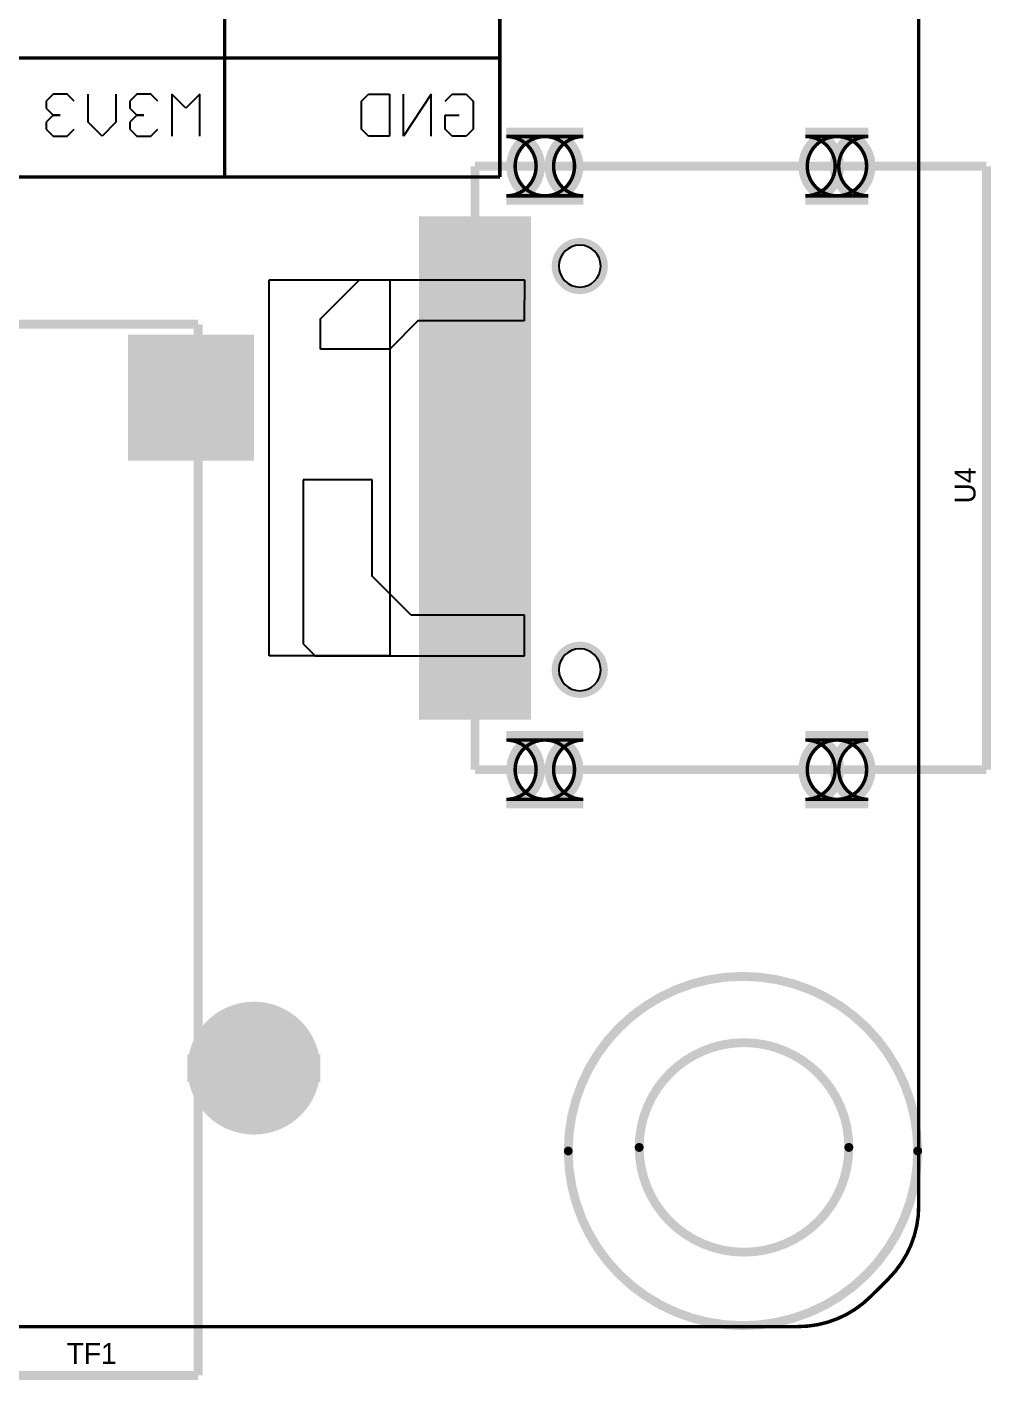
# Model space of a CAD drawing. Header units: millimetres. Extents: x -73.5 to 21.8, y -0.8 to 75.3.
# Drawn here: x -12.76 to 1.03, y -0.79 to 18.58 of the extents above; entities that cross this region are included whole.
import ezdxf

# ---------------------------------------------------------------- set-up
doc = ezdxf.new("R2010")
doc.units = ezdxf.units.MM
for name, color, linetype in [('BottomLayer', 5, 'Continuous'), ('BottomOverlay', 54, 'Continuous'), ('BottomSolder', 6, 'Continuous'), ('KeepOutLayer', 6, 'Continuous'), ('MidLayer1', 16, 'Continuous'), ('MidLayer2', 76, 'Continuous'), ('MultiLayer', 9, 'Continuous'), ('TopLayer', 1, 'Continuous'), ('TopOverlay', 2, 'Continuous'), ('TopPaste', 8, 'Continuous'), ('TopSolder', 216, 'Continuous')]:
    doc.layers.add(name, color=color, linetype=linetype)

msp = doc.modelspace()

# ---------------------------------------------------------------- linework, layer by layer
at = {"layer": 'BottomLayer', "const_width": 0.05}
for points in [[(-4.8, 17.013), (-5.9, 17.013)], [(-0.72, 17.013), (-1.62, 17.013)], [(-4.8, 16.163), (-5.9, 16.163)], [(-0.72, 16.163), (-1.62, 16.163)], [(-4.8, 8.373), (-5.9, 8.373)], [(-0.72, 8.373), (-1.62, 8.373)], [(-4.8, 7.523), (-5.9, 7.523)], [(-0.72, 7.523), (-1.62, 7.523)]]:
    msp.add_lwpolyline(points, dxfattribs=at)
for points in [[(-5.9, 16.163, 1), (-5.9, 17.013)], [(-4.8, 17.013, 1), (-4.8, 16.163)], [(-1.62, 16.163, 1), (-1.62, 17.013)], [(-0.72, 17.013, 1), (-0.72, 16.163)], [(-5.9, 7.523, 1), (-5.9, 8.373)], [(-4.8, 8.373, 1), (-4.8, 7.523)], [(-1.62, 7.523, 1), (-1.62, 8.373)], [(-0.72, 8.373, 1), (-0.72, 7.523)]]:
    msp.add_lwpolyline(points, format="xyb", dxfattribs=at)
for points in [[(-5.775, 16.588, 1), (-4.925, 16.588, 1)], [(-1.595, 16.588, 1), (-0.745, 16.588, 1)], [(-5.775, 7.948, 1), (-4.925, 7.948, 1)], [(-1.595, 7.948, 1), (-0.745, 7.948, 1)]]:
    msp.add_lwpolyline(points, format="xyb", close=True, dxfattribs=at)
at = {"layer": 'BottomLayer'}
for points in [[(-5.15, 15.158, 1), (-4.55, 15.158, 1)], [(-5.15, 9.378, 1), (-4.55, 9.378, 1)]]:
    msp.add_lwpolyline(points, format="xyb", close=True, dxfattribs=at)
at = {"layer": 'BottomOverlay'}
for p, q in [((-12.386, 17.618), (-12.486, 17.518)), ((-12.486, 17.518), (-12.486, 17.418)), ((-12.186, 17.618), (-12.386, 17.618)), ((-12.086, 17.518), (-12.186, 17.618)), ((-11.886, 17.218), (-11.886, 17.618)), ((-11.487, 17.618), (-11.487, 17.218)), ((-11.187, 17.618), (-11.287, 17.518)), ((-11.287, 17.518), (-11.287, 17.418)), ((-10.987, 17.618), (-11.187, 17.618)), ((-10.887, 17.518), (-10.987, 17.618)), ((-10.487, 17.418), (-10.687, 17.618)), ((-10.687, 17.618), (-10.687, 17.018)), ((-10.287, 17.618), (-10.487, 17.418)), ((-10.287, 17.018), (-10.287, 17.618)), ((-7.975, 17.518), (-7.875, 17.618)), ((-7.975, 17.118), (-7.975, 17.518)), ((-7.875, 17.618), (-7.575, 17.618)), ((-7.575, 17.618), (-7.575, 17.018)), ((-6.975, 17.618), (-7.375, 17.018)), ((-7.375, 17.018), (-7.375, 17.618)), ((-6.975, 17.018), (-6.975, 17.618)), ((-6.775, 17.518), (-6.675, 17.618)), ((-6.675, 17.618), (-6.475, 17.618)), ((-6.475, 17.618), (-6.375, 17.518)), ((-6.375, 17.518), (-6.375, 17.118)), ((-12.486, 17.418), (-12.386, 17.318)), ((-12.386, 17.318), (-12.486, 17.218)), ((-12.386, 17.318), (-12.286, 17.318)), ((-12.286, 17.318), (-12.386, 17.318)), ((-11.287, 17.418), (-11.187, 17.318)), ((-11.187, 17.318), (-11.287, 17.218)), ((-11.187, 17.318), (-11.087, 17.318)), ((-11.087, 17.318), (-11.187, 17.318)), ((-6.775, 17.118), (-6.775, 17.318)), ((-6.775, 17.318), (-6.575, 17.318)), ((-12.486, 17.218), (-12.486, 17.118)), ((-12.486, 17.118), (-12.386, 17.018)), ((-12.186, 17.018), (-12.086, 17.118)), ((-11.687, 17.018), (-11.886, 17.218)), ((-11.487, 17.218), (-11.687, 17.018)), ((-11.287, 17.218), (-11.287, 17.118)), ((-11.287, 17.118), (-11.187, 17.018)), ((-10.987, 17.018), (-10.887, 17.118)), ((-7.875, 17.018), (-7.975, 17.118)), ((-6.675, 17.018), (-6.775, 17.118)), ((-6.375, 17.118), (-6.475, 17.018)), ((-12.386, 17.018), (-12.186, 17.018)), ((-11.187, 17.018), (-10.987, 17.018)), ((-7.575, 17.018), (-7.875, 17.018)), ((-6.475, 17.018), (-6.675, 17.018))]:
    msp.add_line(p, q, dxfattribs=at)
at = {"layer": 'BottomOverlay', "const_width": 0.05}
for points in [[(-9.931, 16.434), (-9.931, 30.175)], [(-5.994, 16.434), (-5.994, 30.15)], [(-14.021, 18.136), (-6.02, 18.136)], [(-14.021, 16.434), (-10.109, 16.434)], [(-10.109, 16.434), (-9.931, 16.434)], [(-9.931, 16.434), (-5.994, 16.434)]]:
    msp.add_lwpolyline(points, dxfattribs=at)
at = {"layer": 'BottomSolder', "const_width": 0.152}
for points in [[(-4.8, 17.064), (-5.9, 17.064)], [(-0.72, 17.064), (-1.62, 17.064)], [(-4.8, 16.112), (-5.9, 16.112)], [(-0.72, 16.112), (-1.62, 16.112)], [(-4.8, 8.424), (-5.9, 8.424)], [(-0.72, 8.424), (-1.62, 8.424)], [(-4.8, 7.472), (-5.9, 7.472)], [(-0.72, 7.472), (-1.62, 7.472)]]:
    msp.add_lwpolyline(points, dxfattribs=at)
for points in [[(-5.9, 16.112, 1), (-5.9, 17.064)], [(-4.8, 17.064, 1), (-4.8, 16.112)], [(-1.62, 16.112, 1), (-1.62, 17.064)], [(-0.72, 17.064, 1), (-0.72, 16.112)], [(-5.9, 7.472, 1), (-5.9, 8.424)], [(-4.8, 8.424, 1), (-4.8, 7.472)], [(-1.62, 7.472, 1), (-1.62, 8.424)], [(-0.72, 8.424, 1), (-0.72, 7.472)]]:
    msp.add_lwpolyline(points, format="xyb", dxfattribs=at)
at = {"layer": 'BottomSolder'}
for points, const_width in [([(-5.826, 16.588, 1), (-4.874, 16.588, 1)], 0.152), ([(-1.646, 16.588, 1), (-0.694, 16.588, 1)], 0.152), ([(-5.201, 15.158, 1), (-4.499, 15.158, 1)], 0.102), ([(-5.201, 9.378, 1), (-4.499, 9.378, 1)], 0.102), ([(-5.826, 7.948, 1), (-4.874, 7.948, 1)], 0.152), ([(-1.646, 7.948, 1), (-0.694, 7.948, 1)], 0.152)]:
    msp.add_lwpolyline(points, format="xyb", close=True, dxfattribs=dict(at, const_width=const_width))
at = {"layer": 'KeepOutLayer'}
for points, const_width in [([(0, 1.703), (0, 43.383)], 0.05), ([(0, 1.703), (0, 2.388)], 0.0254), ([(-0.687, 0.406), (-0.432, 0.66)], 0.05), ([(-63.932, -0.025), (-1.727, -0.025)], 0.05), ([(-3.226, -0.025), (-2.087, -0.025)], 0.0254)]:
    msp.add_lwpolyline(points, dxfattribs=dict(at, const_width=const_width))
for points, const_width in [([(-1, 2.54, 1), (-4, 2.54, 1)], 0.127), ([(-4.032, 2.54, 1), (-3.968, 2.54, 1)], 0.0635), ([(-1.032, 2.54, 1), (-0.968, 2.54, 1)], 0.0635), ([(-0.012, 1.703, 1), (0.012, 1.703, 1)], 0.025), ([(-0.444, 0.66, 1), (-0.419, 0.66, 1)], 0.025), ([(-0.699, 0.406, 1), (-0.674, 0.406, 1)], 0.025), ([(-1.74, -0.025, 1), (-1.715, -0.025, 1)], 0.025)]:
    msp.add_lwpolyline(points, format="xyb", close=True, dxfattribs=dict(at, const_width=const_width))
at = {"layer": 'KeepOutLayer', "const_width": 0.05}
for points in [[(0, 1.703, -0.198912), (-0.432, 0.66)], [(-0.687, 0.406, -0.198912), (-1.727, -0.025)]]:
    msp.add_lwpolyline(points, format="xyb", dxfattribs=at)
at = {"layer": 'MidLayer1', "const_width": 0.05}
for points in [[(-4.8, 17.013), (-5.9, 17.013)], [(-0.72, 17.013), (-1.62, 17.013)], [(-4.8, 16.163), (-5.9, 16.163)], [(-0.72, 16.163), (-1.62, 16.163)], [(-4.8, 8.373), (-5.9, 8.373)], [(-0.72, 8.373), (-1.62, 8.373)], [(-4.8, 7.523), (-5.9, 7.523)], [(-0.72, 7.523), (-1.62, 7.523)]]:
    msp.add_lwpolyline(points, dxfattribs=at)
for points in [[(-5.9, 16.163, 1), (-5.9, 17.013)], [(-4.8, 17.013, 1), (-4.8, 16.163)], [(-1.62, 16.163, 1), (-1.62, 17.013)], [(-0.72, 17.013, 1), (-0.72, 16.163)], [(-5.9, 7.523, 1), (-5.9, 8.373)], [(-4.8, 8.373, 1), (-4.8, 7.523)], [(-1.62, 7.523, 1), (-1.62, 8.373)], [(-0.72, 8.373, 1), (-0.72, 7.523)]]:
    msp.add_lwpolyline(points, format="xyb", dxfattribs=at)
for points in [[(-5.775, 16.588, 1), (-4.925, 16.588, 1)], [(-1.595, 16.588, 1), (-0.745, 16.588, 1)], [(-5.775, 7.948, 1), (-4.925, 7.948, 1)], [(-1.595, 7.948, 1), (-0.745, 7.948, 1)]]:
    msp.add_lwpolyline(points, format="xyb", close=True, dxfattribs=at)
at = {"layer": 'MidLayer1'}
for points in [[(-5.15, 15.158, 1), (-4.55, 15.158, 1)], [(-5.15, 9.378, 1), (-4.55, 9.378, 1)]]:
    msp.add_lwpolyline(points, format="xyb", close=True, dxfattribs=at)
at = {"layer": 'MidLayer2', "const_width": 0.05}
for points in [[(-4.8, 17.013), (-5.9, 17.013)], [(-0.72, 17.013), (-1.62, 17.013)], [(-4.8, 16.163), (-5.9, 16.163)], [(-0.72, 16.163), (-1.62, 16.163)], [(-4.8, 8.373), (-5.9, 8.373)], [(-0.72, 8.373), (-1.62, 8.373)], [(-4.8, 7.523), (-5.9, 7.523)], [(-0.72, 7.523), (-1.62, 7.523)]]:
    msp.add_lwpolyline(points, dxfattribs=at)
for points in [[(-5.9, 16.163, 1), (-5.9, 17.013)], [(-4.8, 17.013, 1), (-4.8, 16.163)], [(-1.62, 16.163, 1), (-1.62, 17.013)], [(-0.72, 17.013, 1), (-0.72, 16.163)], [(-5.9, 7.523, 1), (-5.9, 8.373)], [(-4.8, 8.373, 1), (-4.8, 7.523)], [(-1.62, 7.523, 1), (-1.62, 8.373)], [(-0.72, 8.373, 1), (-0.72, 7.523)]]:
    msp.add_lwpolyline(points, format="xyb", dxfattribs=at)
for points in [[(-5.775, 16.588, 1), (-4.925, 16.588, 1)], [(-1.595, 16.588, 1), (-0.745, 16.588, 1)], [(-5.775, 7.948, 1), (-4.925, 7.948, 1)], [(-1.595, 7.948, 1), (-0.745, 7.948, 1)]]:
    msp.add_lwpolyline(points, format="xyb", close=True, dxfattribs=at)
at = {"layer": 'MidLayer2'}
for points in [[(-5.15, 15.158, 1), (-4.55, 15.158, 1)], [(-5.15, 9.378, 1), (-4.55, 9.378, 1)]]:
    msp.add_lwpolyline(points, format="xyb", close=True, dxfattribs=at)
at = {"layer": 'MultiLayer', "const_width": 0.05}
for points in [[(-4.8, 17.013), (-5.9, 17.013)], [(-0.72, 17.013), (-1.62, 17.013)], [(-4.8, 16.163), (-5.9, 16.163)], [(-0.72, 16.163), (-1.62, 16.163)], [(-4.8, 8.373), (-5.9, 8.373)], [(-0.72, 8.373), (-1.62, 8.373)], [(-4.8, 7.523), (-5.9, 7.523)], [(-0.72, 7.523), (-1.62, 7.523)]]:
    msp.add_lwpolyline(points, dxfattribs=at)
for points in [[(-5.9, 16.163, 1), (-5.9, 17.013)], [(-4.8, 17.013, 1), (-4.8, 16.163)], [(-1.62, 16.163, 1), (-1.62, 17.013)], [(-0.72, 17.013, 1), (-0.72, 16.163)], [(-5.9, 7.523, 1), (-5.9, 8.373)], [(-4.8, 8.373, 1), (-4.8, 7.523)], [(-1.62, 7.523, 1), (-1.62, 8.373)], [(-0.72, 8.373, 1), (-0.72, 7.523)]]:
    msp.add_lwpolyline(points, format="xyb", dxfattribs=at)
for points in [[(-5.775, 16.588, 1), (-4.925, 16.588, 1)], [(-1.595, 16.588, 1), (-0.745, 16.588, 1)], [(-5.775, 7.948, 1), (-4.925, 7.948, 1)], [(-1.595, 7.948, 1), (-0.745, 7.948, 1)]]:
    msp.add_lwpolyline(points, format="xyb", close=True, dxfattribs=at)
at = {"layer": 'MultiLayer'}
for points in [[(-5.15, 15.158, 1), (-4.55, 15.158, 1)], [(-5.15, 9.378, 1), (-4.55, 9.378, 1)]]:
    msp.add_lwpolyline(points, format="xyb", close=True, dxfattribs=at)
at = {"layer": 'TopLayer'}
for p, q in [((-9.296, 9.83), (-9.296, 14.961)), ((-9.296, 14.961), (-7.569, 14.961)), ((-8.56, 14.402), (-8.001, 14.961)), ((-8.001, 14.961), (-5.639, 14.961)), ((-7.569, 14.961), (-7.569, 9.576)), ((-5.639, 14.961), (-5.644, 14.373)), ((-8.56, 13.97), (-8.56, 14.402)), ((-7.166, 14.373), (-7.569, 13.97)), ((-5.644, 14.373), (-7.166, 14.373)), ((-7.569, 13.97), (-8.56, 13.97)), ((-7.823, 12.096), (-8.808, 12.096)), ((-8.808, 12.096), (-8.808, 9.748)), ((-7.823, 10.719), (-7.823, 12.096)), ((-7.264, 10.16), (-7.823, 10.719)), ((-5.639, 10.16), (-7.264, 10.16)), ((-5.639, 9.576), (-5.639, 10.16)), ((-9.296, 9.703), (-9.296, 9.83)), ((-9.296, 9.576), (-9.296, 9.703)), ((-8.808, 9.748), (-8.636, 9.576)), ((-7.569, 9.576), (-9.296, 9.576)), ((-8.636, 9.576), (-5.639, 9.576))]:
    msp.add_line(p, q, dxfattribs=at)
for points, const_width in [([(-4.8, 17.013), (-5.9, 17.013)], 0.05), ([(-0.72, 17.013), (-1.62, 17.013)], 0.05), ([(-6.7, 15.468), (-6.7, 15.768)], 0.7), ([(-6, 15.468), (-6, 15.768)], 0.7), ([(-4.8, 16.163), (-5.9, 16.163)], 0.05), ([(-0.72, 16.163), (-1.62, 16.163)], 0.05), ([(-5.65, 15.693), (-7.05, 15.693)], 0.15), ([(-6.7, 15.168), (-6.7, 15.468)], 0.7), ([(-6, 15.168), (-6, 15.468)], 0.7), ([(-5.65, 15.543), (-7.05, 15.543)], 0.15), ([(-5.65, 15.393), (-7.05, 15.393)], 0.15), ([(-5.65, 15.243), (-7.05, 15.243)], 0.15), ([(-6.7, 14.668), (-6.7, 14.968)], 0.7), ([(-6, 14.668), (-6, 14.968)], 0.7), ([(-5.65, 14.893), (-7.05, 14.893)], 0.15), ([(-6.7, 14.368), (-6.7, 14.668)], 0.7), ([(-6, 14.368), (-6, 14.668)], 0.7), ([(-5.65, 14.743), (-7.05, 14.743)], 0.15), ([(-5.65, 14.593), (-7.05, 14.593)], 0.15), ([(-10.813, 14.075), (-10.813, 12.475)], 0.8), ([(-10.013, 14.075), (-10.013, 12.475)], 0.8), ([(-5.65, 14.443), (-7.05, 14.443)], 0.15), ([(-6.7, 13.868), (-6.7, 14.168)], 0.7), ([(-6, 13.868), (-6, 14.168)], 0.7), ([(-5.65, 14.093), (-7.05, 14.093)], 0.15), ([(-11.213, 13.675), (-9.613, 13.675)], 0.8), ([(-5.65, 13.943), (-7.05, 13.943)], 0.15), ([(-6.7, 13.368), (-6.7, 13.668)], 0.7), ([(-6, 13.368), (-6, 13.668)], 0.7), ([(-5.65, 13.593), (-7.05, 13.593)], 0.15), ([(-5.65, 13.443), (-7.05, 13.443)], 0.15), ([(-6.7, 12.868), (-6.7, 13.168)], 0.7), ([(-6, 12.868), (-6, 13.168)], 0.7), ([(-11.213, 12.875), (-9.613, 12.875)], 0.8), ([(-5.65, 13.093), (-7.05, 13.093)], 0.15), ([(-5.65, 12.943), (-7.05, 12.943)], 0.15), ([(-6.7, 12.368), (-6.7, 12.668)], 0.7), ([(-6, 12.368), (-6, 12.668)], 0.7), ([(-5.65, 12.593), (-7.05, 12.593)], 0.15), ([(-5.65, 12.443), (-7.05, 12.443)], 0.15), ([(-6.7, 11.868), (-6.7, 12.168)], 0.7), ([(-6, 11.868), (-6, 12.168)], 0.7), ([(-5.65, 12.093), (-7.05, 12.093)], 0.15), ([(-5.65, 11.943), (-7.05, 11.943)], 0.15), ([(-6.7, 11.368), (-6.7, 11.668)], 0.7), ([(-6, 11.368), (-6, 11.668)], 0.7), ([(-5.65, 11.593), (-7.05, 11.593)], 0.15), ([(-5.65, 11.443), (-7.05, 11.443)], 0.15), ([(-6.7, 10.868), (-6.7, 11.168)], 0.7), ([(-6, 10.868), (-6, 11.168)], 0.7), ([(-5.65, 11.093), (-7.05, 11.093)], 0.15), ([(-5.65, 10.943), (-7.05, 10.943)], 0.15), ([(-6.7, 10.368), (-6.7, 10.668)], 0.7), ([(-6, 10.368), (-6, 10.668)], 0.7), ([(-5.65, 10.593), (-7.05, 10.593)], 0.15), ([(-5.65, 10.443), (-7.05, 10.443)], 0.15), ([(-6.7, 9.868), (-6.7, 10.168)], 0.7), ([(-6, 9.868), (-6, 10.168)], 0.7), ([(-5.65, 10.093), (-7.05, 10.093)], 0.15), ([(-6.7, 9.568), (-6.7, 9.868)], 0.7), ([(-6, 9.568), (-6, 9.868)], 0.7), ([(-5.65, 9.943), (-7.05, 9.943)], 0.15), ([(-5.65, 9.793), (-7.05, 9.793)], 0.15), ([(-5.65, 9.643), (-7.05, 9.643)], 0.15), ([(-6.7, 9.068), (-6.7, 9.368)], 0.7), ([(-6, 9.068), (-6, 9.368)], 0.7), ([(-5.65, 9.293), (-7.05, 9.293)], 0.15), ([(-6.7, 8.768), (-6.7, 9.068)], 0.7), ([(-6, 8.768), (-6, 9.068)], 0.7), ([(-5.65, 9.143), (-7.05, 9.143)], 0.15), ([(-5.65, 8.993), (-7.05, 8.993)], 0.15), ([(-5.65, 8.843), (-7.05, 8.843)], 0.15), ([(-4.8, 8.373), (-5.9, 8.373)], 0.05), ([(-0.72, 8.373), (-1.62, 8.373)], 0.05), ([(-4.8, 7.523), (-5.9, 7.523)], 0.05), ([(-0.72, 7.523), (-1.62, 7.523)], 0.05), ([(-9.938, 3.475), (-9.938, 3.875)], 0.85), ([(-9.088, 3.475), (-9.088, 3.875)], 0.85)]:
    msp.add_lwpolyline(points, dxfattribs=dict(at, const_width=const_width))
for points, const_width in [([(-5.9, 16.163, 1), (-5.9, 17.013)], 0.05), ([(-4.8, 17.013, 1), (-4.8, 16.163)], 0.05), ([(-1.62, 16.163, 1), (-1.62, 17.013)], 0.05), ([(-0.72, 17.013, 1), (-0.72, 16.163)], 0.05), ([(-5.9, 7.523, 1), (-5.9, 8.373)], 0.05), ([(-4.8, 8.373, 1), (-4.8, 7.523)], 0.05), ([(-1.62, 7.523, 1), (-1.62, 8.373)], 0.05), ([(-0.72, 8.373, 1), (-0.72, 7.523)], 0.05), ([(-9.088, 3.475, 1), (-9.938, 3.475)], 0.85), ([(-9.938, 3.875, 1), (-9.088, 3.875)], 0.85)]:
    msp.add_lwpolyline(points, format="xyb", dxfattribs=dict(at, const_width=const_width))
for points, const_width in [([(-5.775, 16.588, 1), (-4.925, 16.588, 1)], 0.05), ([(-1.595, 16.588, 1), (-0.745, 16.588, 1)], 0.05), ([(-6.425, 15.618, 1), (-6.275, 15.618, 1)], 0.15), ([(-6.425, 15.318, 1), (-6.275, 15.318, 1)], 0.15), ([(-6.425, 14.818, 1), (-6.275, 14.818, 1)], 0.15), ([(-6.425, 14.518, 1), (-6.275, 14.518, 1)], 0.15), ([(-6.425, 14.018, 1), (-6.275, 14.018, 1)], 0.15), ([(-10.813, 13.275, 1), (-10.013, 13.275, 1)], 0.8), ([(-6.425, 13.518, 1), (-6.275, 13.518, 1)], 0.15), ([(-6.425, 13.018, 1), (-6.275, 13.018, 1)], 0.15), ([(-6.425, 12.518, 1), (-6.275, 12.518, 1)], 0.15), ([(-6.425, 12.018, 1), (-6.275, 12.018, 1)], 0.15), ([(-6.425, 11.518, 1), (-6.275, 11.518, 1)], 0.15), ([(-6.425, 11.018, 1), (-6.275, 11.018, 1)], 0.15), ([(-6.425, 10.518, 1), (-6.275, 10.518, 1)], 0.15), ([(-6.425, 10.018, 1), (-6.275, 10.018, 1)], 0.15), ([(-6.425, 9.718, 1), (-6.275, 9.718, 1)], 0.15), ([(-6.425, 9.218, 1), (-6.275, 9.218, 1)], 0.15), ([(-6.425, 8.918, 1), (-6.275, 8.918, 1)], 0.15), ([(-5.775, 7.948, 1), (-4.925, 7.948, 1)], 0.05), ([(-1.595, 7.948, 1), (-0.745, 7.948, 1)], 0.05), ([(-9.938, 3.675, 1), (-9.088, 3.675, 1)], 0.85)]:
    msp.add_lwpolyline(points, format="xyb", close=True, dxfattribs=dict(at, const_width=const_width))
for points in [[(-5.15, 15.158, 1), (-4.55, 15.158, 1)], [(-5.15, 9.378, 1), (-4.55, 9.378, 1)]]:
    msp.add_lwpolyline(points, format="xyb", close=True, dxfattribs=at)
at = {"layer": 'TopOverlay', "const_width": 0.127}
for points in [[(-6.35, 7.948), (-6.35, 16.588)], [(-6.35, 16.588), (0.97, 16.588)], [(0.97, 7.948), (0.97, 16.588)], [(-25.044, 14.326), (-10.312, 14.326)], [(-10.312, -0.725), (-10.312, 14.326)], [(-6.35, 7.948), (0.97, 7.948)], [(-14.162, -0.725), (-10.312, -0.725)]]:
    msp.add_lwpolyline(points, dxfattribs=at)
at = {"layer": 'TopOverlay'}
for points, const_width in [([(-0.015, 2.489, 1), (-5.015, 2.489, 1)], 0.127), ([(-5.046, 2.489, 1), (-4.983, 2.489, 1)], 0.0635), ([(-0.046, 2.489, 1), (0.017, 2.489, 1)], 0.0635)]:
    msp.add_lwpolyline(points, format="xyb", close=True, dxfattribs=dict(at, const_width=const_width))
at = {"layer": 'TopPaste'}
for points, const_width in [([(-6.7, 15.468), (-6.7, 15.768)], 0.7), ([(-6, 15.468), (-6, 15.768)], 0.7), ([(-5.65, 15.693), (-7.05, 15.693)], 0.15), ([(-6.7, 15.168), (-6.7, 15.468)], 0.7), ([(-6, 15.168), (-6, 15.468)], 0.7), ([(-5.65, 15.543), (-7.05, 15.543)], 0.15), ([(-5.65, 15.393), (-7.05, 15.393)], 0.15), ([(-5.65, 15.243), (-7.05, 15.243)], 0.15), ([(-6.7, 14.668), (-6.7, 14.968)], 0.7), ([(-6, 14.668), (-6, 14.968)], 0.7), ([(-5.65, 14.893), (-7.05, 14.893)], 0.15), ([(-6.7, 14.368), (-6.7, 14.668)], 0.7), ([(-6, 14.368), (-6, 14.668)], 0.7), ([(-5.65, 14.743), (-7.05, 14.743)], 0.15), ([(-5.65, 14.593), (-7.05, 14.593)], 0.15), ([(-10.813, 14.075), (-10.813, 12.475)], 0.8), ([(-10.013, 14.075), (-10.013, 12.475)], 0.8), ([(-5.65, 14.443), (-7.05, 14.443)], 0.15), ([(-6.7, 13.868), (-6.7, 14.168)], 0.7), ([(-6, 13.868), (-6, 14.168)], 0.7), ([(-5.65, 14.093), (-7.05, 14.093)], 0.15), ([(-11.213, 13.675), (-9.613, 13.675)], 0.8), ([(-5.65, 13.943), (-7.05, 13.943)], 0.15), ([(-6.7, 13.368), (-6.7, 13.668)], 0.7), ([(-6, 13.368), (-6, 13.668)], 0.7), ([(-5.65, 13.593), (-7.05, 13.593)], 0.15), ([(-5.65, 13.443), (-7.05, 13.443)], 0.15), ([(-6.7, 12.868), (-6.7, 13.168)], 0.7), ([(-6, 12.868), (-6, 13.168)], 0.7), ([(-11.213, 12.875), (-9.613, 12.875)], 0.8), ([(-5.65, 13.093), (-7.05, 13.093)], 0.15), ([(-5.65, 12.943), (-7.05, 12.943)], 0.15), ([(-6.7, 12.368), (-6.7, 12.668)], 0.7), ([(-6, 12.368), (-6, 12.668)], 0.7), ([(-5.65, 12.593), (-7.05, 12.593)], 0.15), ([(-5.65, 12.443), (-7.05, 12.443)], 0.15), ([(-6.7, 11.868), (-6.7, 12.168)], 0.7), ([(-6, 11.868), (-6, 12.168)], 0.7), ([(-5.65, 12.093), (-7.05, 12.093)], 0.15), ([(-5.65, 11.943), (-7.05, 11.943)], 0.15), ([(-6.7, 11.368), (-6.7, 11.668)], 0.7), ([(-6, 11.368), (-6, 11.668)], 0.7), ([(-5.65, 11.593), (-7.05, 11.593)], 0.15), ([(-5.65, 11.443), (-7.05, 11.443)], 0.15), ([(-6.7, 10.868), (-6.7, 11.168)], 0.7), ([(-6, 10.868), (-6, 11.168)], 0.7), ([(-5.65, 11.093), (-7.05, 11.093)], 0.15), ([(-5.65, 10.943), (-7.05, 10.943)], 0.15), ([(-6.7, 10.368), (-6.7, 10.668)], 0.7), ([(-6, 10.368), (-6, 10.668)], 0.7), ([(-5.65, 10.593), (-7.05, 10.593)], 0.15), ([(-5.65, 10.443), (-7.05, 10.443)], 0.15), ([(-6.7, 9.868), (-6.7, 10.168)], 0.7), ([(-6, 9.868), (-6, 10.168)], 0.7), ([(-5.65, 10.093), (-7.05, 10.093)], 0.15), ([(-6.7, 9.568), (-6.7, 9.868)], 0.7), ([(-6, 9.568), (-6, 9.868)], 0.7), ([(-5.65, 9.943), (-7.05, 9.943)], 0.15), ([(-5.65, 9.793), (-7.05, 9.793)], 0.15), ([(-5.65, 9.643), (-7.05, 9.643)], 0.15), ([(-6.7, 9.068), (-6.7, 9.368)], 0.7), ([(-6, 9.068), (-6, 9.368)], 0.7), ([(-5.65, 9.293), (-7.05, 9.293)], 0.15), ([(-6.7, 8.768), (-6.7, 9.068)], 0.7), ([(-6, 8.768), (-6, 9.068)], 0.7), ([(-5.65, 9.143), (-7.05, 9.143)], 0.15), ([(-5.65, 8.993), (-7.05, 8.993)], 0.15), ([(-5.65, 8.843), (-7.05, 8.843)], 0.15), ([(-9.938, 3.475), (-9.938, 3.875)], 0.85), ([(-9.088, 3.475), (-9.088, 3.875)], 0.85)]:
    msp.add_lwpolyline(points, dxfattribs=dict(at, const_width=const_width))
for points, const_width in [([(-6.425, 15.618, 1), (-6.275, 15.618, 1)], 0.15), ([(-6.425, 15.318, 1), (-6.275, 15.318, 1)], 0.15), ([(-6.425, 14.818, 1), (-6.275, 14.818, 1)], 0.15), ([(-6.425, 14.518, 1), (-6.275, 14.518, 1)], 0.15), ([(-6.425, 14.018, 1), (-6.275, 14.018, 1)], 0.15), ([(-10.813, 13.275, 1), (-10.013, 13.275, 1)], 0.8), ([(-6.425, 13.518, 1), (-6.275, 13.518, 1)], 0.15), ([(-6.425, 13.018, 1), (-6.275, 13.018, 1)], 0.15), ([(-6.425, 12.518, 1), (-6.275, 12.518, 1)], 0.15), ([(-6.425, 12.018, 1), (-6.275, 12.018, 1)], 0.15), ([(-6.425, 11.518, 1), (-6.275, 11.518, 1)], 0.15), ([(-6.425, 11.018, 1), (-6.275, 11.018, 1)], 0.15), ([(-6.425, 10.518, 1), (-6.275, 10.518, 1)], 0.15), ([(-6.425, 10.018, 1), (-6.275, 10.018, 1)], 0.15), ([(-6.425, 9.718, 1), (-6.275, 9.718, 1)], 0.15), ([(-6.425, 9.218, 1), (-6.275, 9.218, 1)], 0.15), ([(-6.425, 8.918, 1), (-6.275, 8.918, 1)], 0.15), ([(-9.938, 3.675, 1), (-9.088, 3.675, 1)], 0.85)]:
    msp.add_lwpolyline(points, format="xyb", close=True, dxfattribs=dict(at, const_width=const_width))
at = {"layer": 'TopPaste', "const_width": 0.85}
for points in [[(-9.088, 3.475, 1), (-9.938, 3.475)], [(-9.938, 3.875, 1), (-9.088, 3.875)]]:
    msp.add_lwpolyline(points, format="xyb", dxfattribs=at)
at = {"layer": 'TopSolder'}
for points, const_width in [([(-4.8, 17.064), (-5.9, 17.064)], 0.152), ([(-0.72, 17.064), (-1.62, 17.064)], 0.152), ([(-6.751, 15.367), (-6.751, 15.87)], 0.802), ([(-5.949, 15.367), (-5.949, 15.87)], 0.802), ([(-4.8, 16.112), (-5.9, 16.112)], 0.152), ([(-0.72, 16.112), (-1.62, 16.112)], 0.152), ([(-6.751, 15.067), (-6.751, 15.57)], 0.802), ([(-5.949, 15.067), (-5.949, 15.57)], 0.802), ([(-5.548, 15.744), (-7.152, 15.744)], 0.252), ([(-5.548, 15.492), (-7.152, 15.492)], 0.252), ([(-5.548, 15.444), (-7.152, 15.444)], 0.252), ([(-5.548, 15.192), (-7.152, 15.192)], 0.252), ([(-6.751, 14.567), (-6.751, 15.07)], 0.802), ([(-5.949, 14.567), (-5.949, 15.07)], 0.802), ([(-6.751, 14.267), (-6.751, 14.77)], 0.802), ([(-5.949, 14.267), (-5.949, 14.77)], 0.802), ([(-5.548, 14.944), (-7.152, 14.944)], 0.252), ([(-5.548, 14.692), (-7.152, 14.692)], 0.252), ([(-5.548, 14.644), (-7.152, 14.644)], 0.252), ([(-10.864, 14.176), (-10.864, 12.373)], 0.902), ([(-9.963, 14.176), (-9.963, 12.373)], 0.902), ([(-6.751, 13.767), (-6.751, 14.27)], 0.802), ([(-5.949, 13.767), (-5.949, 14.27)], 0.802), ([(-5.548, 14.392), (-7.152, 14.392)], 0.252), ([(-11.315, 13.725), (-9.512, 13.725)], 0.902), ([(-5.548, 14.144), (-7.152, 14.144)], 0.252), ([(-6.751, 13.267), (-6.751, 13.77)], 0.802), ([(-5.949, 13.267), (-5.949, 13.77)], 0.802), ([(-5.548, 13.892), (-7.152, 13.892)], 0.252), ([(-5.548, 13.644), (-7.152, 13.644)], 0.252), ([(-6.751, 12.767), (-6.751, 13.27)], 0.802), ([(-5.949, 12.767), (-5.949, 13.27)], 0.802), ([(-5.548, 13.392), (-7.152, 13.392)], 0.252), ([(-11.315, 12.824), (-9.512, 12.824)], 0.902), ([(-5.548, 13.144), (-7.152, 13.144)], 0.252), ([(-5.548, 12.892), (-7.152, 12.892)], 0.252), ([(-6.751, 12.267), (-6.751, 12.77)], 0.802), ([(-5.949, 12.267), (-5.949, 12.77)], 0.802), ([(-5.548, 12.644), (-7.152, 12.644)], 0.252), ([(-6.751, 11.767), (-6.751, 12.27)], 0.802), ([(-5.949, 11.767), (-5.949, 12.27)], 0.802), ([(-5.548, 12.392), (-7.152, 12.392)], 0.252), ([(-5.548, 12.144), (-7.152, 12.144)], 0.252), ([(-5.548, 11.892), (-7.152, 11.892)], 0.252), ([(-6.751, 11.267), (-6.751, 11.77)], 0.802), ([(-5.949, 11.267), (-5.949, 11.77)], 0.802), ([(-5.548, 11.644), (-7.152, 11.644)], 0.252), ([(-6.751, 10.767), (-6.751, 11.27)], 0.802), ([(-5.949, 10.767), (-5.949, 11.27)], 0.802), ([(-5.548, 11.392), (-7.152, 11.392)], 0.252), ([(-5.548, 11.144), (-7.152, 11.144)], 0.252), ([(-6.751, 10.267), (-6.751, 10.77)], 0.802), ([(-5.949, 10.267), (-5.949, 10.77)], 0.802), ([(-5.548, 10.892), (-7.152, 10.892)], 0.252), ([(-5.548, 10.644), (-7.152, 10.644)], 0.252), ([(-6.751, 9.767), (-6.751, 10.27)], 0.802), ([(-5.949, 9.767), (-5.949, 10.27)], 0.802), ([(-5.548, 10.392), (-7.152, 10.392)], 0.252), ([(-5.548, 10.144), (-7.152, 10.144)], 0.252), ([(-6.751, 9.467), (-6.751, 9.97)], 0.802), ([(-5.949, 9.467), (-5.949, 9.97)], 0.802), ([(-5.548, 9.892), (-7.152, 9.892)], 0.252), ([(-5.548, 9.844), (-7.152, 9.844)], 0.252), ([(-5.548, 9.592), (-7.152, 9.592)], 0.252), ([(-6.751, 8.967), (-6.751, 9.47)], 0.802), ([(-5.949, 8.967), (-5.949, 9.47)], 0.802), ([(-6.751, 8.667), (-6.751, 9.17)], 0.802), ([(-5.949, 8.667), (-5.949, 9.17)], 0.802), ([(-5.548, 9.344), (-7.152, 9.344)], 0.252), ([(-5.548, 9.092), (-7.152, 9.092)], 0.252), ([(-5.548, 9.044), (-7.152, 9.044)], 0.252), ([(-5.548, 8.792), (-7.152, 8.792)], 0.252), ([(-4.8, 8.424), (-5.9, 8.424)], 0.152), ([(-0.72, 8.424), (-1.62, 8.424)], 0.152), ([(-4.8, 7.472), (-5.9, 7.472)], 0.152), ([(-0.72, 7.472), (-1.62, 7.472)], 0.152), ([(-9.989, 3.475), (-9.989, 3.875)], 0.952), ([(-9.038, 3.475), (-9.038, 3.875)], 0.952)]:
    msp.add_lwpolyline(points, dxfattribs=dict(at, const_width=const_width))
for points, const_width in [([(-5.9, 16.112, 1), (-5.9, 17.064)], 0.152), ([(-4.8, 17.064, 1), (-4.8, 16.112)], 0.152), ([(-1.62, 16.112, 1), (-1.62, 17.064)], 0.152), ([(-0.72, 17.064, 1), (-0.72, 16.112)], 0.152), ([(-5.9, 7.472, 1), (-5.9, 8.424)], 0.152), ([(-4.8, 8.424, 1), (-4.8, 7.472)], 0.152), ([(-1.62, 7.472, 1), (-1.62, 8.424)], 0.152), ([(-0.72, 8.424, 1), (-0.72, 7.472)], 0.152), ([(-9.038, 3.475, 1), (-9.989, 3.475)], 0.952), ([(-9.989, 3.875, 1), (-9.038, 3.875)], 0.952)]:
    msp.add_lwpolyline(points, format="xyb", dxfattribs=dict(at, const_width=const_width))
for points, const_width in [([(-5.826, 16.588, 1), (-4.874, 16.588, 1)], 0.152), ([(-1.646, 16.588, 1), (-0.694, 16.588, 1)], 0.152), ([(-6.476, 15.618, 1), (-6.224, 15.618, 1)], 0.252), ([(-6.476, 15.318, 1), (-6.224, 15.318, 1)], 0.252), ([(-5.201, 15.158, 1), (-4.499, 15.158, 1)], 0.102), ([(-6.476, 14.818, 1), (-6.224, 14.818, 1)], 0.252), ([(-6.476, 14.518, 1), (-6.224, 14.518, 1)], 0.252), ([(-10.864, 13.275, 1), (-9.963, 13.275, 1)], 0.902), ([(-6.476, 14.018, 1), (-6.224, 14.018, 1)], 0.252), ([(-6.476, 13.518, 1), (-6.224, 13.518, 1)], 0.252), ([(-6.476, 13.018, 1), (-6.224, 13.018, 1)], 0.252), ([(-6.476, 12.518, 1), (-6.224, 12.518, 1)], 0.252), ([(-6.476, 12.018, 1), (-6.224, 12.018, 1)], 0.252), ([(-6.476, 11.518, 1), (-6.224, 11.518, 1)], 0.252), ([(-6.476, 11.018, 1), (-6.224, 11.018, 1)], 0.252), ([(-6.476, 10.518, 1), (-6.224, 10.518, 1)], 0.252), ([(-6.476, 10.018, 1), (-6.224, 10.018, 1)], 0.252), ([(-6.476, 9.718, 1), (-6.224, 9.718, 1)], 0.252), ([(-5.201, 9.378, 1), (-4.499, 9.378, 1)], 0.102), ([(-6.476, 9.218, 1), (-6.224, 9.218, 1)], 0.252), ([(-6.476, 8.918, 1), (-6.224, 8.918, 1)], 0.252), ([(-5.826, 7.948, 1), (-4.874, 7.948, 1)], 0.152), ([(-1.646, 7.948, 1), (-0.694, 7.948, 1)], 0.152), ([(-9.989, 3.675, 1), (-9.038, 3.675, 1)], 0.952)]:
    msp.add_lwpolyline(points, format="xyb", close=True, dxfattribs=dict(at, const_width=const_width))

# ---------------------------------------------------------------- texts
at = {"layer": 'TopOverlay'}
msp.add_text('U4', height=0.3, rotation=90, dxfattribs=at).set_placement((0.813, 11.76))
msp.add_text('TF1', height=0.3, dxfattribs=at).set_placement((-12.192, -0.559))

doc.saveas('drawing.dxf')
